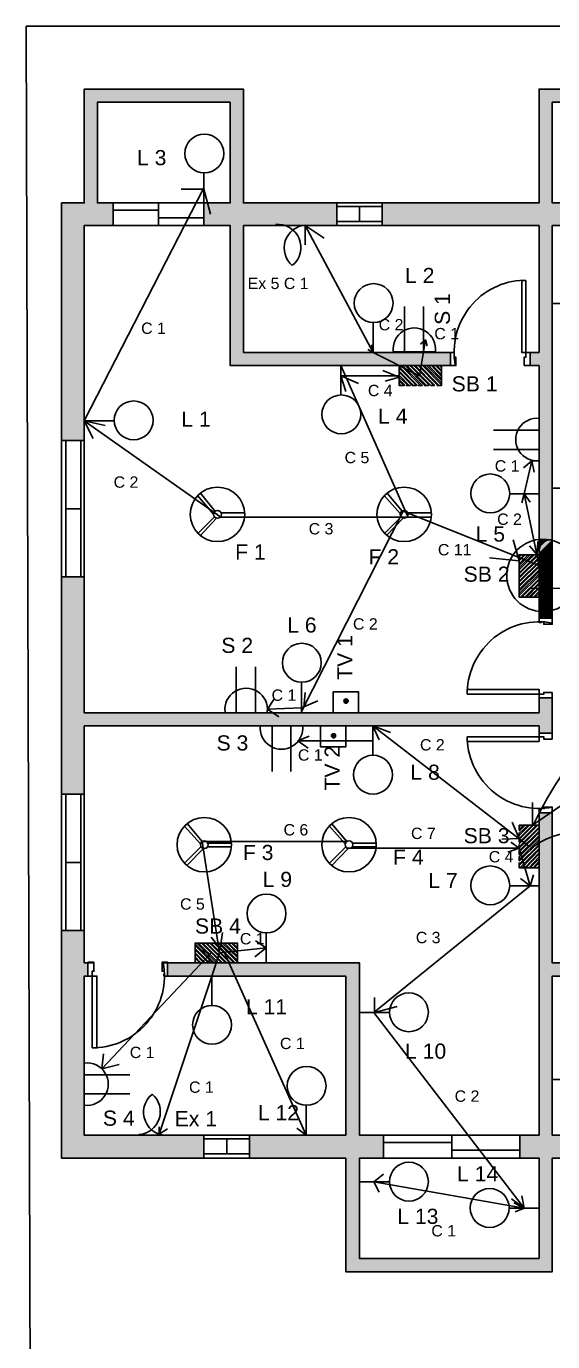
# Model space of a CAD drawing. Header units: inches. Extents: x 51 to 2153, y 246 to 1321.
# Drawn here: x 51 to 329, y 627 to 1321 of the extents above; entities that cross this region are included whole.
import ezdxf

# ---------------------------------------------------------------- set-up
doc = ezdxf.new("R2010")
doc.units = ezdxf.units.IN
doc.header["$MEASUREMENT"] = 0
for name, color, linetype in [('PDF_0', 7, 'Continuous'), ('PDF_PDF_Geometry', 7, 'Continuous'), ('PDF_PDF_Solid Fills', 7, 'Continuous'), ('PDF_Text', 7, 'Continuous')]:
    doc.layers.add(name, color=color, linetype=linetype)
for name, color, linetype, true_color in [('PDF_conduit', 40, 'Continuous', 0xffbf00), ('PDF_door', 140, 'Continuous', 0x00bfff), ('PDF_hatch', 7, 'Continuous', 0xdf7fff), ('PDF_Layer1', 100, 'Continuous', 0x00ff3f), ('PDF_window', 180, 'Continuous', 0x3f00ff)]:
    doc.layers.add(name, color=color, linetype=linetype, true_color=true_color)
doc.styles.add('PDF Arial', font='arial.ttf')

msp = doc.modelspace()

# ---------------------------------------------------------------- hatches: boundary and pattern name
at = {"layer": 'PDF_hatch', "transparency": 33554559}
for points in [[(165.68, 1288.09), (81.68, 1288.09), (81.68, 1228.09), (69.68, 1228.09), (69.68, 1102.72), (81.68, 1102.72), (81.68, 1216.09), (96.84, 1216.09), (96.84, 1228.09), (88.63, 1228.09), (88.63, 1281.14), (158.73, 1281.14), (158.73, 1228.09), (144.84, 1228.09), (144.84, 1216.09), (158.73, 1216.09), (158.73, 1142.19), (274.94, 1142.19), (274.94, 1149.14), (165.68, 1149.14), (165.68, 1216.09), (214.94, 1216.09), (214.94, 1228.09), (165.68, 1228.09)], [(328.63, 1008.93), (328.63, 1216.09), (347.89, 1216.09), (347.89, 1228.09), (328.63, 1228.09), (328.63, 1281.14), (513.68, 1281.14), (513.68, 1228.09), (491.89, 1228.09), (491.89, 1216.09), (513.68, 1216.09), (513.68, 1088.51), (520.62, 1088.51), (520.62, 1142.19), (526.62, 1142.19), (526.62, 1149.14), (520.62, 1149.14), (520.62, 1216.09), (590.73, 1216.09), (590.73, 1228.09), (520.62, 1228.09), (520.62, 1288.09), (321.68, 1288.09), (321.68, 1228.09), (238.94, 1228.09), (238.94, 1216.09), (321.68, 1216.09), (321.68, 1149.14), (316.94, 1149.14), (316.94, 1142.19), (321.68, 1142.19), (321.68, 1008.93)], [(328.63, 966.93), (321.68, 966.93), (321.68, 959.04), (81.68, 959.04), (81.68, 1030.72), (69.68, 1030.72), (69.68, 916.09), (81.68, 916.09), (81.68, 952.09), (321.68, 952.09), (321.68, 948.3), (328.63, 948.3)], [(328.63, 906.3), (321.68, 906.3), (321.68, 736.09), (311.57, 736.09), (311.57, 724.09), (321.68, 724.09), (321.68, 671.04), (226.94, 671.04), (226.94, 724.09), (239.58, 724.09), (239.58, 736.09), (226.94, 736.09), (226.94, 827.04), (125.58, 827.04), (125.58, 820.09), (219.68, 820.09), (219.68, 736.09), (168.84, 736.09), (168.84, 724.09), (219.68, 724.09), (219.68, 664.1), (328.63, 664.1), (328.63, 724.09), (383.57, 724.09), (383.57, 736.09), (328.63, 736.09), (328.63, 820.09), (396.52, 820.09), (396.52, 827.04), (328.63, 827.04)], [(81.68, 844.09), (69.68, 844.09), (69.68, 724.09), (144.84, 724.09), (144.84, 736.09), (81.68, 736.09), (81.68, 820.09), (83.58, 820.09), (83.58, 827.04), (81.68, 827.04)]]:
    msp.add_hatch(color=256, dxfattribs=at).paths.add_polyline_path(points)
at = {"layer": 'PDF_PDF_Solid Fills', "transparency": 33554559}
for points in [[(220.63, 965.35), (220, 965.99), (219.37, 965.99), (218.73, 965.35), (218.73, 964.41), (219.37, 963.78), (220, 963.78), (220.63, 964.41)], [(213.68, 947.35), (213.37, 947.67), (212.73, 947.67), (212.1, 947.04), (212.1, 946.41), (212.42, 946.09), (212.42, 945.78), (213.68, 945.78), (214, 946.09), (214, 947.35)]]:
    msp.add_hatch(color=256, dxfattribs=at).paths.add_polyline_path(points)

# ---------------------------------------------------------------- linework, layer by layer
at = {"layer": 'PDF_0', "lineweight": 25}
for points in [[(51.05, 1321.24), (1700.71, 1321.24), (1703.55, 246), (54.21, 246)], [(158.73, 1281.14), (158.73, 1228.09), (88.63, 1228.09), (88.63, 1281.14)], [(513.68, 1281.14), (513.68, 1228.09), (328.63, 1228.09), (328.63, 1281.14)], [(165.68, 1216.09), (194.73, 1216.09)], [(321.68, 820.09), (321.68, 803.04)], [(321.68, 671.04), (226.94, 671.04), (226.94, 724.09), (321.68, 724.09)]]:
    msp.add_lwpolyline(points, close=True, dxfattribs=at)
for points in [[(813.67, 1228.09), (520.62, 1228.09), (520.62, 1288.09), (321.68, 1288.09), (321.68, 1228.09), (165.68, 1228.09), (165.68, 1288.09), (81.68, 1288.09), (81.68, 1228.09), (69.68, 1228.09), (69.68, 724.09), (219.68, 724.09), (219.68, 664.1), (328.63, 664.1), (328.63, 724.09), (813.67, 724.09)], [(277.79, 1142.19), (266.73, 1142.19), (158.73, 1142.19), (158.73, 1149.14), (158.73, 1156.09), (158.73, 1216.09), (81.68, 1216.09), (81.68, 1163.04), (81.68, 1216.09), (81.68, 1163.04), (81.68, 1156.09), (81.68, 1149.14)], [(165.68, 1216.09), (165.68, 1156.09), (165.68, 1149.14), (266.73, 1149.14), (201.68, 1149.14)], [(321.68, 1216.09), (321.68, 1163.04), (321.68, 1216.09), (201.68, 1216.09), (194.73, 1216.09)], [(328.63, 1005.77), (328.63, 1149.14), (328.63, 1156.09), (328.63, 1163.04), (328.63, 1216.09), (513.68, 1216.09), (513.68, 1163.04), (513.68, 1156.09), (513.68, 1149.14), (513.68, 1085.67)], [(321.68, 1163.04), (321.68, 1156.09), (321.68, 1149.14), (312.52, 1149.14)], [(81.68, 1000.09), (81.68, 1149.14), (81.68, 959.04), (321.68, 959.04), (321.68, 971.35)], [(266.73, 1149.14), (276.52, 1149.14), (276.84, 1149.14)], [(321.68, 1006.72), (321.68, 1142.19), (313.78, 1142.19)], [(321.68, 1142.19), (321.68, 1120.09)], [(328.63, 969.78), (328.63, 952.09), (328.63, 945.14)], [(81.68, 952.09), (81.68, 827.04), (81.68, 880.09)], [(86.74, 827.04), (81.68, 827.04), (81.68, 952.09), (321.68, 952.09), (321.68, 943.88)], [(321.68, 908.2), (321.68, 827.04), (321.68, 844.09)], [(328.63, 909.14), (328.63, 827.04), (399.68, 827.04)], [(122.74, 827.04), (127.16, 827.04), (177.68, 827.04), (226.94, 827.04), (226.94, 820.09), (226.94, 736.09), (321.68, 736.09), (321.68, 789.15), (321.68, 736.09), (321.68, 789.15), (321.68, 796.09), (321.68, 803.04)], [(321.68, 820.09), (321.68, 827.04)], [(81.68, 813.15), (81.68, 820.09), (88.31, 820.09)], [(123.68, 820.09), (127.16, 820.09), (170.73, 820.09), (177.68, 820.09), (219.68, 820.09), (219.68, 736.09), (177.68, 736.09), (170.73, 736.09), (81.68, 736.09), (81.68, 813.15), (81.68, 736.09), (81.68, 813.15), (81.68, 736.09)], [(398.42, 820.09), (328.63, 820.09), (328.63, 803.04), (328.63, 796.09), (328.63, 789.15), (328.63, 736.09), (441.68, 736.09), (441.68, 789.15), (441.68, 796.09), (441.68, 803.04), (441.68, 820.09), (434.1, 820.09)], [(328.63, 664.1), (328.63, 664.1)]]:
    msp.add_lwpolyline(points, dxfattribs=at)
at = {"layer": 'PDF_conduit', "lineweight": 25}
for points in [[(251.89, 1062.3), (153.68, 1062.3), (81.68, 1113.14), (144.84, 1235.98)], [(132.84, 1235.35), (144.84, 1235.35), (148.31, 1222.09)], [(198.21, 1216.09), (234.21, 1149.14), (258.52, 1136.83), (261.68, 1155.77)], [(208.31, 1209.46), (198.21, 1216.09), (198.21, 1205.98)], [(231.36, 1150.72), (234.21, 1149.14), (233.26, 1153.25)], [(259.15, 1153.56), (261.68, 1155.77), (262.63, 1152.61)], [(252.21, 1062.93), (217.15, 1142.19)], [(240.52, 1133.98), (247.79, 1136.19), (239.26, 1139.67)], [(247.79, 1136.83), (217.15, 1136.83)], [(226.31, 1132.72), (217.15, 1136.83), (219.68, 1128.61)], [(86.42, 1103.67), (81.68, 1113.14), (92.74, 1110.62)], [(196.31, 959.67), (250, 1065.46), (321.68, 1036.72), (313.78, 1074.62), (317.89, 1091.98), (319.15, 1085.98)], [(313.47, 1088.19), (317.89, 1091.98), (321.68, 1091.98)], [(312.52, 1069.88), (313.78, 1074.62), (316.94, 1070.19)], [(295.47, 1040.83), (311.26, 1039.25), (308.1, 1050.3)], [(316.63, 1047.14), (320.73, 1042.41), (321.05, 1049.35)], [(181.79, 965.99), (178.31, 960.93), (184.31, 956.83)], [(204.84, 965.35), (196.31, 961.56), (196.31, 970.41)], [(198.21, 969.78), (197.58, 961.88)], [(178.31, 960.93), (196.31, 961.56)], [(316.63, 888.3), (233.89, 952.09)], [(237.36, 944.83), (233.89, 952.09), (243.36, 948.62)], [(200.42, 946.72), (194.42, 944.2), (199.79, 940.41)], [(233.89, 944.2), (194.42, 944.2)], [(307.47, 901.25), (311.26, 892.72), (302.1, 892.41)], [(220.31, 891.14), (143.89, 891.14), (153.05, 832.41), (177.68, 834.94)], [(306.84, 890.83), (311.26, 887.67), (305.26, 885.46)], [(220, 887.67), (311.26, 887.67), (316.94, 867.78), (234.52, 800.83), (313.78, 697.57), (234.52, 711.46)], [(311.89, 871.57), (316.94, 867.78), (318.84, 873.46)], [(148.63, 840.62), (153.37, 834.62), (154.63, 843.15)], [(143.58, 833.67), (147.05, 832.41), (147.68, 827.04)], [(171.68, 830.2), (177.68, 834.94), (172, 838.72)], [(148.63, 832.41), (90.84, 771.15)], [(153.05, 832.41), (148.95, 820.09), (121.16, 736.73)], [(155.58, 832.41), (198.84, 736.09)], [(234.84, 808.72), (234.84, 800.83), (246.84, 803.99)], [(91.79, 779.04), (90.84, 771.15), (100, 773.36)], [(125.58, 739.57), (121.16, 736.73), (121.16, 740.52)], [(193.79, 739.88), (198.84, 736.09), (198.84, 742.41)], [(239.58, 715.57), (234.52, 711.46), (237.36, 706.09)], [(312.52, 704.2), (313.78, 697.57), (307.15, 702.62)], [(309.05, 695.67), (313.78, 697.57), (308.42, 700.41)]]:
    msp.add_lwpolyline(points, dxfattribs=at)
at = {"layer": 'PDF_door', "lineweight": 25}
for points in [[(314.73, 1187.04), (314.73, 1149.14), (312.52, 1149.14), (312.52, 1187.04)], [(313.78, 1142.19), (316.94, 1142.19), (316.94, 1149.14), (314.73, 1149.14), (314.73, 1146.61), (313.78, 1146.61)], [(283.79, 968.83), (321.68, 968.83), (321.68, 971.35), (283.79, 971.35)], [(328.63, 969.78), (328.63, 966.93), (321.68, 966.93), (321.68, 968.83), (324.21, 968.83), (324.21, 969.78)], [(283.79, 946.41), (321.68, 946.41), (321.68, 943.88), (283.79, 943.88)], [(328.63, 945.14), (328.63, 948.3), (321.68, 948.3), (321.68, 946.41), (324.21, 946.41), (324.21, 945.14)], [(86.74, 827.36), (83.58, 827.36), (83.58, 820.09), (85.79, 820.09), (85.79, 822.62), (86.74, 822.62)], [(85.79, 782.2), (85.79, 820.09), (88.31, 820.09), (88.31, 782.2)]]:
    msp.add_lwpolyline(points, close=True, dxfattribs=at)
for points in [[(276.84, 1146.61), (277.79, 1146.61), (277.79, 1142.19), (274.94, 1142.19), (274.94, 1149.14), (276.84, 1149.14), (276.84, 1147.88)], [(324.21, 1006.72), (324.21, 1005.77), (328.63, 1005.77), (328.63, 1008.93), (321.68, 1008.93), (321.68, 1006.72), (322.94, 1006.72)], [(324.21, 908.2), (324.21, 909.14), (328.63, 909.14), (328.63, 906.3), (321.68, 906.3), (321.68, 908.2), (322.94, 908.2)], [(123.68, 822.62), (122.74, 822.62), (122.74, 827.36), (125.58, 827.36), (125.58, 820.09), (123.68, 820.09), (123.68, 821.36)]]:
    msp.add_lwpolyline(points, dxfattribs=at)
for centre, start, end in [((314.89, 1149.3), 91.88419, 190.60741), ((321.84, 968.99), 79.39271, 178.11585), ((321.84, 946.56), 181.88415, 280.60729), ((85.95, 820.25), 271.88415, 10.60729)]:
    msp.add_arc(centre, 38.05, start, end, dxfattribs=at)
at = {"layer": 'PDF_hatch', "lineweight": 25}
for points in [[(321.68, 1050.3), (322, 1050.3), (321.68, 1049.98), (322.31, 1050.3), (321.68, 1049.67), (322.63, 1050.3), (321.68, 1049.35), (322.94, 1050.3)], [(321.68, 1049.04), (323.26, 1050.3), (321.68, 1048.72), (323.57, 1050.3), (321.68, 1048.41), (323.89, 1050.3), (321.68, 1048.09), (324.21, 1050.3)], [(321.68, 1047.77), (324.52, 1050.3), (321.68, 1047.77)], [(321.68, 1047.46), (324.84, 1050.3), (321.68, 1047.14), (325.15, 1050.3), (321.68, 1046.83), (325.47, 1050.3), (321.68, 1046.51), (325.78, 1050.3)], [(321.68, 1043.04), (328.63, 1049.98), (321.68, 1042.72), (328.63, 1049.67)], [(321.68, 1042.41), (328.63, 1049.35), (321.68, 1042.41)], [(321.68, 1042.09), (328.63, 1049.04), (321.68, 1042.09)], [(321.68, 1041.77), (328.63, 1048.72), (321.68, 1041.46), (328.63, 1048.41), (321.68, 1041.14), (328.63, 1048.09)], [(321.68, 1040.83), (328.63, 1047.77), (321.68, 1040.83)], [(321.68, 1040.51), (328.63, 1047.46), (321.68, 1040.51)], [(321.68, 1040.2), (328.63, 1047.14), (321.68, 1039.88), (328.63, 1046.83)], [(321.68, 1039.56), (328.63, 1046.51), (321.68, 1039.56)], [(321.68, 1039.25), (328.63, 1046.2), (321.68, 1039.25)], [(321.68, 1038.93), (328.63, 1045.88), (321.68, 1038.93)], [(321.68, 1038.62), (328.63, 1045.56), (321.68, 1038.3), (328.63, 1045.25)], [(321.68, 1037.98), (328.63, 1044.93), (321.68, 1037.98)], [(321.68, 1037.67), (328.63, 1044.62), (321.68, 1037.67)], [(321.68, 1037.35), (328.63, 1044.3), (321.68, 1037.04), (328.63, 1043.98), (321.68, 1036.72), (328.63, 1043.67)], [(321.68, 1036.41), (328.63, 1043.35), (321.68, 1036.41)], [(321.68, 1036.09), (328.63, 1043.04), (321.68, 1036.09)], [(321.68, 1035.77), (328.63, 1042.72), (321.68, 1035.46), (328.63, 1042.41)], [(321.68, 1035.14), (328.63, 1042.09), (321.68, 1035.14)], [(321.68, 1034.83), (328.63, 1041.77), (321.68, 1034.83)], [(321.68, 1034.51), (328.63, 1041.46), (321.68, 1034.51)], [(321.68, 1034.2), (328.63, 1041.14), (321.68, 1033.88), (328.63, 1040.83)], [(321.68, 1033.56), (328.63, 1040.51), (321.68, 1033.56)], [(321.68, 1033.25), (328.63, 1040.2), (321.68, 1033.25)], [(321.68, 1032.93), (328.63, 1039.88), (321.68, 1032.62), (328.63, 1039.56), (321.68, 1032.3), (328.63, 1039.25)], [(321.68, 1031.98), (328.63, 1038.93), (321.68, 1031.98)], [(321.68, 1031.67), (328.63, 1038.62), (321.68, 1031.67)], [(321.68, 1031.35), (328.63, 1038.3), (321.68, 1031.04), (328.63, 1037.98), (321.68, 1030.72), (328.63, 1037.67)], [(321.68, 1030.41), (328.63, 1037.35), (321.68, 1030.41)], [(321.68, 1030.09), (328.63, 1037.04), (321.68, 1030.09)], [(321.68, 1029.77), (328.63, 1036.72), (321.68, 1029.46), (328.63, 1036.41)], [(321.68, 1029.14), (328.63, 1036.09), (321.68, 1029.14)], [(321.68, 1028.83), (328.63, 1035.77), (321.68, 1028.83)], [(321.68, 1028.51), (328.63, 1035.46), (321.68, 1028.2), (328.63, 1035.14), (321.68, 1027.88), (328.63, 1034.83)], [(321.68, 1027.56), (328.63, 1034.51), (321.68, 1027.56)], [(321.68, 1027.25), (328.63, 1034.2), (321.68, 1027.25)], [(321.68, 1026.93), (328.63, 1033.88), (321.68, 1026.62), (328.63, 1033.56), (321.68, 1026.3), (328.63, 1033.25)], [(321.68, 1025.98), (328.63, 1032.93), (321.68, 1025.98)], [(321.68, 1025.67), (328.63, 1032.62), (321.68, 1025.67)], [(321.68, 1025.35), (328.63, 1032.3), (321.68, 1025.04), (328.63, 1031.98)], [(321.68, 1024.72), (328.63, 1031.67), (321.68, 1024.72)], [(321.68, 1024.41), (328.63, 1031.35), (321.68, 1024.41)], [(321.68, 1024.09), (328.63, 1031.04), (321.68, 1023.77), (328.63, 1030.72), (321.68, 1023.46), (328.63, 1030.41)], [(321.68, 1023.14), (328.63, 1030.09), (321.68, 1023.14)], [(321.68, 1022.83), (328.63, 1029.77), (321.68, 1022.83)], [(321.68, 1022.51), (328.63, 1029.46), (321.68, 1022.2), (328.63, 1029.14), (321.68, 1021.88), (328.63, 1028.83)], [(321.68, 1021.56), (328.63, 1028.51), (321.68, 1021.56)], [(321.68, 1021.25), (328.63, 1028.2), (321.68, 1021.25)], [(321.68, 1020.93), (328.63, 1027.88), (321.68, 1020.62), (328.63, 1027.56)], [(321.68, 1020.3), (328.63, 1027.25), (321.68, 1020.3)], [(321.68, 1019.98), (328.63, 1026.93), (321.68, 1019.98)], [(321.68, 1019.67), (328.63, 1026.62), (321.68, 1019.67)], [(321.68, 1019.35), (328.63, 1026.3), (321.68, 1019.04), (328.63, 1025.98)], [(321.68, 1018.72), (328.63, 1025.67), (321.68, 1018.72)], [(321.68, 1018.41), (328.63, 1025.35), (321.68, 1018.41)], [(321.68, 1018.09), (328.63, 1025.04), (321.68, 1017.77), (328.63, 1024.72), (321.68, 1017.46), (328.63, 1024.41)], [(321.68, 1017.14), (328.63, 1024.09), (321.68, 1017.14)], [(321.68, 1016.83), (328.63, 1023.77), (321.68, 1016.83)], [(321.68, 1016.51), (328.63, 1023.46), (321.68, 1016.2), (328.63, 1023.14)], [(321.68, 1015.88), (328.63, 1022.83), (321.68, 1015.88)], [(321.68, 1015.56), (328.63, 1022.51), (321.68, 1015.56)], [(321.68, 1015.25), (328.63, 1022.2), (321.68, 1015.25)], [(321.68, 1014.93), (328.63, 1021.88), (321.68, 1014.62), (328.63, 1021.56)], [(321.68, 1014.3), (328.63, 1021.25), (321.68, 1014.3)], [(321.68, 1013.98), (328.63, 1020.93), (321.68, 1013.98)], [(321.68, 1013.67), (328.63, 1020.62), (321.68, 1013.35), (328.63, 1020.3), (321.68, 1013.04), (328.63, 1019.98)], [(321.68, 1012.72), (328.63, 1019.67), (321.68, 1012.72)], [(321.68, 1012.41), (328.63, 1019.35), (321.68, 1012.41)], [(321.68, 1012.09), (328.63, 1019.04), (321.68, 1011.77), (328.63, 1018.72)], [(321.68, 1011.46), (328.63, 1018.41), (321.68, 1011.46)], [(321.68, 1011.14), (328.63, 1018.09), (321.68, 1011.14)], [(321.68, 1010.83), (328.63, 1017.77), (321.68, 1010.83)], [(321.68, 1010.51), (328.63, 1017.46), (321.68, 1010.2), (328.63, 1017.14)], [(321.68, 1009.88), (328.63, 1016.83), (321.68, 1009.88)], [(321.68, 1009.56), (328.63, 1016.51), (321.68, 1009.56)], [(321.68, 1009.25), (328.63, 1016.2), (321.68, 1008.93), (328.63, 1015.88), (321.68, 1008.93)], [(322, 1008.93), (328.63, 1015.56)], [(322.31, 1008.93), (328.63, 1015.25), (322.31, 1008.93)], [(322.63, 1008.93), (328.63, 1014.93), (322.63, 1008.93)], [(322.94, 1008.93), (328.63, 1014.62), (322.94, 1008.93)], [(328.63, 1014.3), (323.26, 1008.93), (328.63, 1013.98), (323.57, 1008.93)], [(323.89, 1008.93), (328.63, 1013.67), (323.89, 1008.93)], [(324.21, 1008.93), (328.63, 1013.35), (324.21, 1008.93)], [(324.52, 1008.93), (328.63, 1013.04), (324.52, 1008.93)], [(328.63, 1012.72), (324.84, 1008.93), (328.63, 1012.41), (325.15, 1008.93)], [(325.47, 1008.93), (328.63, 1012.09), (325.47, 1008.93)], [(325.78, 1008.93), (328.63, 1011.77), (325.78, 1008.93)], [(326.1, 1008.93), (328.63, 1011.46), (326.1, 1008.93)], [(326.42, 1008.93), (328.63, 1011.14)], [(326.73, 1008.93), (328.63, 1010.83), (326.73, 1008.93)], [(327.05, 1008.93), (328.63, 1010.51), (327.05, 1008.93)], [(327.36, 1008.93), (328.63, 1010.2), (327.36, 1008.93)], [(328.63, 1009.88), (327.68, 1008.93), (328.63, 1009.56), (328, 1008.93)], [(328.31, 1008.93), (328.63, 1009.25), (328.31, 1008.93)], [(328.63, 1008.93), (328.63, 1008.93)]]:
    msp.add_lwpolyline(points, dxfattribs=at)
for centre, radius, start, end in [((326.23, 1045.88), 4.56, 75.64322, 176.03208), ((327.74, 1044.3), 6.07, 81.5631, 177.01572)]:
    msp.add_arc(centre, radius, start, end, dxfattribs=at)
at = {"layer": 'PDF_Layer1', "lineweight": 25}
for points in [[(144.84, 1216.09), (96.84, 1216.09), (96.84, 1228.09), (144.84, 1228.09)], [(311.57, 724.09), (239.58, 724.09), (239.58, 736.09), (311.57, 736.09)]]:
    msp.add_lwpolyline(points, close=True, dxfattribs=at)
for points in [[(96.84, 1224.3), (120.84, 1224.3)], [(120.84, 1216.09), (120.84, 1228.09)], [(144.84, 1220.19), (120.84, 1220.19)], [(275.57, 724.09), (275.57, 736.09)], [(239.58, 732.3), (275.57, 732.3)], [(311.57, 728.2), (275.57, 728.2)]]:
    msp.add_lwpolyline(points, dxfattribs=at)
at = {"layer": 'PDF_PDF_Geometry', "lineweight": 25}
for points in [[(144.84, 1228.09), (144.84, 1243.88)], [(250.63, 1149.46), (250.63, 1173.46)], [(260.73, 1149.46), (260.73, 1173.46)], [(328.63, 1175.04), (344.42, 1175.04)], [(234.21, 1149.14), (234.21, 1164.93)], [(244.63, 1149.46), (266.73, 1149.46)], [(217.15, 1142.19), (217.15, 1126.4)], [(267.68, 1131.77), (270.21, 1131.77), (270.21, 1142.19), (247.79, 1142.19), (247.79, 1131.77), (250.63, 1131.77)], [(247.79, 1141.56), (257.58, 1131.77)], [(247.79, 1140.93), (256.94, 1131.77), (254.73, 1131.77), (247.79, 1138.72)], [(247.79, 1139.35), (255.36, 1131.77)], [(248.73, 1142.19), (259.15, 1131.77)], [(249.68, 1142.19), (260.1, 1131.77), (257.89, 1131.77)], [(250.94, 1142.19), (261.36, 1131.77)], [(251.89, 1142.19), (262.31, 1131.77)], [(253.47, 1142.19), (263.89, 1131.77)], [(254.1, 1142.19), (264.52, 1131.77), (266.42, 1131.77)], [(255.68, 1142.19), (266.1, 1131.77)], [(256.31, 1142.19), (266.73, 1131.77)], [(257.89, 1142.19), (268.31, 1131.77)], [(258.52, 1142.19), (268.94, 1131.77)], [(260.1, 1142.19), (270.21, 1132.09)], [(261.05, 1142.19), (270.21, 1133.04)], [(262.31, 1142.19), (270.21, 1134.3)], [(263.26, 1142.19), (270.21, 1135.25)], [(264.84, 1142.19), (270.21, 1136.51)], [(265.47, 1142.19), (270.21, 1137.46)], [(267.05, 1142.19), (270.21, 1139.04)], [(267.68, 1142.19), (270.21, 1139.67)], [(269.26, 1142.19), (270.21, 1141.25)], [(269.89, 1142.19), (270.21, 1141.88)], [(247.79, 1137.14), (253.15, 1131.77)], [(247.79, 1136.19), (252.52, 1131.77)], [(247.79, 1134.93), (250.94, 1131.77)], [(247.79, 1133.98), (250.31, 1131.77)], [(247.79, 1132.4), (248.73, 1131.77)], [(247.79, 1131.77), (247.79, 1131.77)], [(253.79, 1131.77), (251.58, 1131.77)], [(263.26, 1131.77), (261.05, 1131.77)], [(321.68, 1091.98), (321.68, 1114.09)], [(321.68, 1108.09), (297.68, 1108.09)], [(321.68, 1097.98), (297.68, 1097.98)], [(328.63, 1077.46), (344.42, 1077.46)], [(149.89, 1063.88), (141.37, 1073.67)], [(142.95, 1074.93), (150.84, 1065.14)], [(248.42, 1064.19), (239.89, 1073.67)], [(241.47, 1074.93), (249.36, 1065.46)], [(321.68, 1074.62), (306.21, 1074.62)], [(150.21, 1062.3), (141.37, 1053.46)], [(166.31, 1064.51), (153.68, 1064.51)], [(166.31, 1062.3), (153.68, 1062.3)], [(248.73, 1062.3), (239.89, 1053.46)], [(264.84, 1064.51), (251.89, 1064.51)], [(264.84, 1062.3), (251.89, 1062.3)], [(151.47, 1061.67), (142.63, 1052.19)], [(250, 1061.67), (241.15, 1052.51)], [(311.26, 1042.09), (311.57, 1042.41)], [(311.26, 1039.88), (313.78, 1042.41)], [(311.26, 1037.67), (316, 1042.41)], [(311.26, 1035.46), (318.21, 1042.41)], [(311.26, 1032.93), (320.73, 1042.41)], [(311.26, 1041.46), (312.21, 1042.41)], [(311.26, 1039.25), (314.42, 1042.41)], [(311.26, 1036.72), (316.94, 1042.41)], [(311.26, 1034.51), (319.15, 1042.41)], [(311.26, 1032.3), (321.36, 1042.41)], [(321.68, 1039.88), (321.68, 1042.41), (311.26, 1042.41), (311.26, 1019.98), (321.68, 1019.98), (321.68, 1022.83)], [(311.26, 1030.72), (321.68, 1041.14)], [(311.26, 1030.09), (321.68, 1040.51)], [(311.26, 1028.51), (321.68, 1038.93)], [(311.26, 1026.3), (321.68, 1036.72), (321.68, 1038.62)], [(311.26, 1027.88), (321.68, 1038.3)], [(311.26, 1025.67), (321.68, 1036.09)], [(311.26, 1024.09), (321.68, 1034.51)], [(321.68, 1035.46), (321.68, 1033.25)], [(311.26, 1023.14), (321.68, 1033.56)], [(311.26, 1021.88), (321.68, 1032.3), (321.68, 1030.09)], [(311.26, 1020.93), (321.68, 1031.35)], [(311.89, 1019.98), (321.68, 1029.77)], [(312.52, 1019.98), (321.68, 1029.14), (321.68, 1026.93), (315.05, 1019.98)], [(314.1, 1019.98), (321.68, 1027.56)], [(316.31, 1019.98), (321.68, 1025.35)], [(317.26, 1019.98), (321.68, 1024.72)], [(318.84, 1019.98), (321.68, 1023.14)], [(319.47, 1019.98), (321.68, 1022.2)], [(321.05, 1019.98), (321.68, 1020.93)], [(321.68, 1025.98), (321.68, 1023.77)], [(321.68, 1019.98), (321.68, 1019.98)], [(161.89, 959.04), (161.89, 983.35)], [(172, 959.04), (172, 983.35)], [(196.31, 959.04), (196.31, 974.83)], [(155.89, 959.04), (178.31, 959.04)], [(196.94, 952.09), (174.52, 952.09)], [(180.84, 952.09), (180.84, 928.09)], [(190.63, 952.09), (190.63, 928.09)], [(233.89, 952.09), (233.89, 936.62)], [(142.95, 889.88), (134.42, 899.36)], [(136, 900.62), (143.89, 891.14)], [(219.37, 889.88), (210.84, 899.36)], [(212.1, 900.62), (220.31, 891.14)], [(321.05, 899.67), (311.26, 889.88)], [(318.84, 899.67), (311.26, 892.09)], [(316.63, 899.67), (311.26, 894.3)], [(314.42, 899.67), (311.26, 896.51)], [(312.21, 899.67), (311.26, 899.04)], [(320.42, 899.67), (311.26, 890.51)], [(318.21, 899.67), (311.26, 892.72), (311.26, 890.83)], [(316, 899.67), (311.26, 895.25)], [(313.47, 899.67), (311.26, 897.46)], [(311.26, 899.67), (311.26, 899.67)], [(311.26, 880.09), (311.26, 877.25), (321.68, 877.25), (321.68, 899.67), (311.26, 899.67), (311.26, 897.14)], [(321.68, 898.72), (311.26, 888.3)], [(321.68, 898.09), (311.26, 887.67)], [(321.68, 896.51), (311.26, 886.09)], [(321.68, 895.88), (311.26, 885.46)], [(311.26, 893.99), (311.26, 895.88)], [(159.05, 890.2), (146.42, 890.2)], [(235.47, 890.2), (222.84, 890.2)], [(321.68, 894.3), (311.26, 883.88)], [(321.68, 893.36), (311.26, 882.93)], [(321.68, 892.09), (311.26, 881.67)], [(321.68, 891.14), (311.26, 880.72)], [(321.68, 889.57), (311.26, 879.14)], [(311.26, 887.36), (311.26, 889.57)], [(321.68, 888.93), (311.26, 878.51)], [(143.26, 888.3), (134.42, 879.46)], [(144.52, 887.36), (135.68, 878.2)], [(159.05, 888.3), (146.42, 888.3)], [(219.68, 888.3), (210.84, 879.46)], [(220.94, 887.36), (212.1, 878.2)], [(235.47, 888.3), (222.84, 888.3)], [(311.26, 884.2), (311.26, 886.41)], [(311.26, 881.04), (311.26, 883.25)], [(321.68, 887.36), (311.57, 877.25)], [(321.68, 886.72), (312.52, 877.25)], [(321.68, 885.14), (314.1, 877.25)], [(321.68, 884.51), (314.73, 877.25)], [(321.68, 882.93), (316.31, 877.25)], [(321.68, 881.99), (316.94, 877.25)], [(321.68, 880.72), (318.52, 877.25)], [(321.68, 879.78), (319.15, 877.25)], [(321.68, 878.2), (320.73, 877.25)], [(321.68, 877.57), (321.36, 877.25)], [(321.68, 867.78), (306.21, 867.78)], [(177.68, 827.04), (177.68, 842.83)], [(142, 837.46), (152.42, 827.04), (150.21, 827.04), (140.1, 837.15)], [(160, 827.04), (162.52, 827.04), (162.52, 837.46), (140.1, 837.46), (140.1, 827.04), (142.95, 827.04)], [(140.1, 836.2), (149.26, 827.04), (147.05, 827.04), (140.1, 833.99)], [(140.1, 834.62), (147.68, 827.04)], [(141.05, 837.46), (151.47, 827.04)], [(143.58, 837.46), (154, 827.04)], [(144.21, 837.46), (154.63, 827.04)], [(145.79, 837.46), (156.21, 827.04)], [(148.63, 837.46), (159.05, 827.04), (156.84, 827.04), (146.42, 837.46)], [(148, 837.46), (158.42, 827.04)], [(150.21, 837.46), (160.63, 827.04)], [(151.16, 837.46), (161.26, 827.04)], [(152.42, 837.46), (162.52, 827.36)], [(153.37, 837.46), (162.52, 828.3)], [(154.63, 837.46), (162.52, 829.88)], [(155.58, 837.46), (162.52, 830.51)], [(157.16, 837.46), (162.52, 832.09)], [(157.79, 837.46), (162.52, 832.72)], [(159.37, 837.46), (162.52, 834.3)], [(160, 837.46), (162.52, 834.94)], [(161.58, 837.46), (162.52, 836.51)], [(162.21, 837.46), (162.52, 837.46)], [(140.1, 832.41), (145.47, 827.04)], [(140.1, 831.78), (144.84, 827.04)], [(140.1, 830.2), (143.26, 827.04)], [(140.1, 829.57), (142.63, 827.04)], [(140.1, 827.99), (141.05, 827.04)], [(140.1, 827.04), (140.1, 827.04)], [(146.1, 827.04), (143.89, 827.04)], [(155.58, 827.04), (153.37, 827.04)], [(148.95, 820.09), (148.95, 804.62)], [(226.94, 800.83), (242.42, 800.83)], [(81.68, 773.99), (81.68, 751.88)], [(81.68, 767.99), (105.68, 767.99)], [(328.63, 765.46), (344.42, 765.46)], [(81.68, 757.88), (105.68, 757.88)], [(198.84, 736.09), (198.84, 751.88)], [(226.94, 711.46), (242.42, 711.46)], [(321.36, 697.57), (305.89, 697.57)]]:
    msp.add_lwpolyline(points, dxfattribs=at)
for points in [[(97.47, 1113.14), (81.68, 1113.14)], [(213.05, 959.04), (213.05, 970.09), (224.42, 970.09), (226.31, 970.09), (226.31, 959.04)], [(206.42, 941.04), (206.42, 952.09), (218.1, 952.09), (219.68, 952.09), (219.68, 941.04)]]:
    msp.add_lwpolyline(points, close=True, dxfattribs=at)
for centre, radius in [((145, 1254.14), 10.26), ((234.36, 1175.19), 10.26), ((217.31, 1116.46), 10.26), ((107.74, 1113.3), 10.26), ((107.74, 1113.3), 10.26), ((295.94, 1074.77), 10.26), ((151.95, 1063.72), 14.37), ((250.47, 1063.72), 14.37), ((151.95, 1063.72), 2.05), ((250.47, 1063.72), 2.05), ((196.47, 985.41), 10.26), ((219.84, 965.2), 1.11), ((213.21, 946.88), 1.11), ((234.05, 926.35), 10.26), ((145, 889.41), 14.37), ((221.42, 889.41), 14.37), ((145, 889.41), 2.05), ((221.42, 889.41), 2.05), ((295.94, 867.93), 10.26), ((177.84, 853.09), 10.26), ((253, 800.99), 10.26), ((149.1, 794.36), 10.26), ((199, 762.15), 10.26), ((253, 711.62), 10.26), ((295.63, 697.73), 10.26)]:
    msp.add_circle(centre, radius, dxfattribs=at)
for centre, radius, start, end in [((183.84, 1204.56), 12.16, 309.14431, 96.33361), ((199.31, 1204.25), 12.16, 94.14732, 229.77354), ((255.84, 1150.88), 11.21, 353.12806, 186.87194), ((320.57, 1103.19), 11.21, 83.12806, 276.87194), ((167.1, 960.78), 11.21, 353.12806, 186.87194), ((185.73, 950.99), 11.21, 173.12806, 6.87194), ((83.1, 763.09), 11.21, 263.12817, 96.8723), ((109.63, 748.57), 12.16, 274.14732, 49.77354), ((125.1, 748.25), 12.16, 129.14431, 276.33361)]:
    msp.add_arc(centre, radius, start, end, dxfattribs=at)
at = {"layer": 'PDF_PDF_Solid Fills', "lineweight": 0}
for points in [[(218.73, 964.41), (220.63, 964.41), (218.73, 964.41)], [(220.63, 964.41), (218.73, 964.41), (220.63, 964.41)]]:
    msp.add_lwpolyline(points, dxfattribs=at)
at = {"layer": 'PDF_window', "lineweight": 25}
for points in [[(238.94, 1216.09), (214.94, 1216.09), (214.94, 1228.09), (238.94, 1228.09)], [(81.68, 1102.72), (81.68, 1030.72), (69.68, 1030.72), (69.68, 1102.72)], [(81.68, 916.09), (81.68, 844.09), (69.68, 844.09), (69.68, 916.09)], [(168.84, 724.09), (144.84, 724.09), (144.84, 736.09), (168.84, 736.09)]]:
    msp.add_lwpolyline(points, close=True, dxfattribs=at)
for points in [[(214.94, 1226.19), (238.94, 1226.19)], [(226.94, 1226.19), (226.94, 1218.3)], [(238.94, 1218.3), (214.94, 1218.3)], [(71.89, 1030.72), (71.89, 1102.72)], [(79.79, 1102.72), (79.79, 1030.72)], [(79.79, 1066.72), (71.89, 1066.72)], [(317.26, 1024.72), (527.26, 1022.51)], [(71.89, 844.09), (71.89, 916.09)], [(79.79, 916.09), (79.79, 844.09)], [(318.21, 911.67), (318.21, 899.67), (333.36, 910.09)], [(79.79, 880.09), (71.89, 880.09)], [(144.84, 734.2), (168.84, 734.2)], [(156.84, 734.2), (156.84, 726.31)], [(168.84, 726.31), (144.84, 726.31)]]:
    msp.add_lwpolyline(points, dxfattribs=at)
msp.add_circle((323.73, 1031.51), 19.1, dxfattribs=at)
for centre, radius, start, end in [((506.57, 809.51), 208.58, 84.21022, 154.36888), ((342.99, 854.67), 41.53, 336.06626, 129.10569)]:
    msp.add_arc(centre, radius, start, end, dxfattribs=at)

# ---------------------------------------------------------------- texts
at = {"layer": 'PDF_Text', "char_height": 8, "attachment_point": 7, "style": 'PDF Arial'}
for s, insert in [('L 3', (109.47, 1247.84)), ('L 2', (250.94, 1185.77)), ('SB 1', (275.57, 1128.48)), ('L 1', (132.84, 1109.98)), ('L 4', (236.73, 1111.56)), ('L 5', (288.21, 1049.22)), ('F 1', (161.26, 1039.88)), ('F 2', (231.68, 1037.35)), ('SB 2', (281.89, 1028.06)), ('L 6', (188.73, 1001.22)), ('S 2', (154, 990.48)), ('S 3', (151.47, 939)), ('L 8', (253.79, 923.53)), ('SB 3', (281.89, 890.06)), ('F 3', (165.37, 881.21)), ('F 4', (244.63, 878.83)), ('L 9', (175.79, 867.01)), ('L 7', (263.26, 866.51)), ('SB 4', (140.1, 842.38)), ('L 11', (166.94, 799.88)), ('L 10', (250.94, 776.38)), ('L 12', (173.26, 743.99)), ('S 4', (91.47, 741.01)), ('Ex 1', (129.37, 740.83)), ('L 14', (278.42, 711.78)), ('L 13', (246.84, 689.22))]:
    msp.add_mtext(s, dxfattribs=dict(at, insert=insert))
at = {"layer": 'PDF_Text', "color": 41, "true_color": 0xf3ed51, "char_height": 6, "attachment_point": 7, "style": 'PDF Arial'}
for s, insert in [('Ex 5 C 1', (167.89, 1182.51)), ('C 2', (237.05, 1160.72)), ('C 1', (111.68, 1158.83)), ('C 1', (266.42, 1155.99)), ('C 4', (231.36, 1125.99)), ('C 5', (219.05, 1090.62)), ('C 1', (298.31, 1086.2)), ('C 2', (97.16, 1077.67)), ('C 2', (299.57, 1058.09)), ('C 3', (200.1, 1053.04)), ('C 11', (268.31, 1041.99)), ('C 2', (223.47, 1002.83)), ('C 1', (180.52, 965.25)), ('C 2', (258.84, 939.04)), ('C 1', (194.42, 933.67)), ('C 6', (186.84, 894.2)), ('C 7', (254.1, 892.31)), ('C 4', (295.15, 879.99)), ('C 5', (132.21, 855.04)), ('C 1', (163.79, 836.73)), ('C 3', (256.63, 837.35)), ('C 1', (184.94, 781.47)), ('C 1', (105.68, 776.73)), ('C 1', (136.95, 758.41)), ('C 2', (277.15, 753.68)), ('C 1', (264.84, 682.62))]:
    msp.add_mtext(s, dxfattribs=dict(at, insert=insert))
at = {"layer": 'PDF_Text', "char_height": 8, "attachment_point": 7, "rotation": 90, "style": 'PDF Arial'}
for s, insert in [('S 1', (274.76, 1163.67)), ('TV 1', (223.15, 976.41)), ('TV 2', (216.52, 917.99))]:
    msp.add_mtext(s, dxfattribs=dict(at, insert=insert))

doc.saveas('drawing.dxf')
